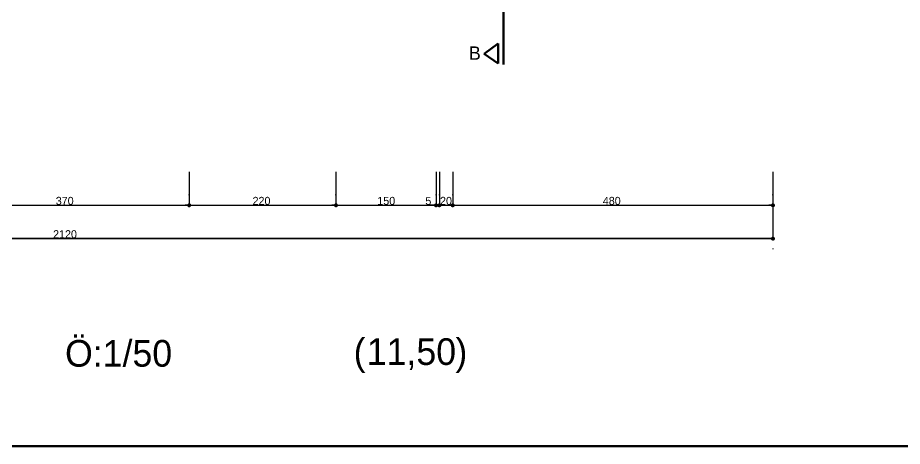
# Model space of a CAD drawing. Header units: millimetres. Extents: x 9537.41 to 9541.95, y -1431.78 to -1431.38.
# Drawn here: x 9539.6272 to 9539.8924, y -1431.747 to -1431.6184 of the extents above; entities that cross this region are included whole.
import ezdxf

# ---------------------------------------------------------------- set-up
doc = ezdxf.new("R2010")
doc.units = ezdxf.units.MM
doc.linetypes.add('ACAD_ISO04W100', pattern=[30, 24, -3, 0, -3])
for name, color, linetype, lineweight in [('duvar', 214, 'Continuous', 50), ('kesit', 3, 'Continuous', 50), ('yazı', 161, 'Continuous', 35), ('ölçü', 4, 'Continuous', 25)]:
    doc.layers.add(name, color=color, linetype=linetype, lineweight=lineweight)

msp = doc.modelspace()

# ---------------------------------------------------------------- linework, layer by layer
at = {"color": 0, "linetype": 'ByBlock', "lineweight": -2}
for p, q in [((9539.67799, -1431.67469), (9539.67739, -1431.67469)), ((9539.67919, -1431.67469), (9539.67979, -1431.67469)), ((9539.72199, -1431.67469), (9539.72139, -1431.67469)), ((9539.72319, -1431.67469), (9539.72379, -1431.67469)), ((9539.75199, -1431.67469), (9539.75139, -1431.67469)), ((9539.75199, -1431.67469), (9539.75139, -1431.67469)), ((9539.75419, -1431.67469), (9539.75479, -1431.67469)), ((9539.75419, -1431.67469), (9539.75479, -1431.67469)), ((9539.75699, -1431.67469), (9539.75639, -1431.67469)), ((9539.75819, -1431.67469), (9539.75879, -1431.67469)), ((9539.85299, -1431.67469), (9539.85239, -1431.67469)), ((9539.85299, -1431.68469), (9539.85239, -1431.68469))]:
    msp.add_line(p, q, dxfattribs=at)
at = {"color": 0, "linetype": 'ByBlock', "const_width": 0.0006}
for points in [[(9539.67829, -1431.67469, 1), (9539.67889, -1431.67469, 1)], [(9539.67889, -1431.67469, 1), (9539.67829, -1431.67469, 1)], [(9539.72229, -1431.67469, 1), (9539.72289, -1431.67469, 1)], [(9539.72289, -1431.67469, 1), (9539.72229, -1431.67469, 1)], [(9539.75229, -1431.67469, 1), (9539.75289, -1431.67469, 1)], [(9539.75229, -1431.67469, 1), (9539.75289, -1431.67469, 1)], [(9539.75389, -1431.67469, 1), (9539.75329, -1431.67469, 1)], [(9539.75389, -1431.67469, 1), (9539.75329, -1431.67469, 1)], [(9539.75729, -1431.67469, 1), (9539.75789, -1431.67469, 1)], [(9539.75789, -1431.67469, 1), (9539.75729, -1431.67469, 1)], [(9539.85329, -1431.67469, 1), (9539.85389, -1431.67469, 1)], [(9539.85329, -1431.68469, 1), (9539.85389, -1431.68469, 1)]]:
    msp.add_lwpolyline(points, format="xyb", close=True, dxfattribs=at)
at = {"layer": 'duvar'}
msp.add_line((9539.96039, -1431.747), (9539.32395, -1431.747), dxfattribs=at)
at = {"layer": 'kesit', "linetype": 'ACAD_ISO04W100'}
msp.add_line((9539.77277, -1431.42575), (9539.77277, -1431.63244), dxfattribs=at)
at = {"layer": 'kesit'}
for p, q in [((9539.77123, -1431.62617), (9539.76699, -1431.62929)), ((9539.77123, -1431.63218), (9539.77123, -1431.62617)), ((9539.76699, -1431.62929), (9539.77123, -1431.63218))]:
    msp.add_line(p, q, dxfattribs=at)
at = {"layer": 'ölçü'}
for p, q in [((9539.67859, -1431.66469), (9539.67859, -1431.67469)), ((9539.72259, -1431.66469), (9539.72259, -1431.67469)), ((9539.75259, -1431.66469), (9539.75259, -1431.67469)), ((9539.75359, -1431.66469), (9539.75359, -1431.67469)), ((9539.75759, -1431.66469), (9539.75759, -1431.67469)), ((9539.85359, -1431.66469), (9539.85359, -1431.68469)), ((9539.67859, -1431.67169), (9539.67859, -1431.67149)), ((9539.67859, -1431.67169), (9539.67859, -1431.67149)), ((9539.72259, -1431.67169), (9539.72259, -1431.67149)), ((9539.72259, -1431.67169), (9539.72259, -1431.67149)), ((9539.75259, -1431.67169), (9539.75259, -1431.67149)), ((9539.75259, -1431.67169), (9539.75259, -1431.67149)), ((9539.75359, -1431.67169), (9539.75359, -1431.67149)), ((9539.75359, -1431.67169), (9539.75359, -1431.67149)), ((9539.75759, -1431.67169), (9539.75759, -1431.67149)), ((9539.75759, -1431.67169), (9539.75759, -1431.67149)), ((9539.85359, -1431.67169), (9539.85359, -1431.67149)), ((9539.42959, -1431.67469), (9539.85359, -1431.67469)), ((9539.60579, -1431.67469), (9539.67739, -1431.67469)), ((9539.67979, -1431.67469), (9539.72139, -1431.67469)), ((9539.72379, -1431.67469), (9539.75139, -1431.67469)), ((9539.75139, -1431.67469), (9539.75019, -1431.67469)), ((9539.75259, -1431.67469), (9539.75359, -1431.67469)), ((9539.75479, -1431.67469), (9539.75639, -1431.67469)), ((9539.75479, -1431.67469), (9539.75599, -1431.67469)), ((9539.75879, -1431.67469), (9539.85239, -1431.67469)), ((9539.42959, -1431.68469), (9539.85359, -1431.68469)), ((9539.85239, -1431.68469), (9539.43079, -1431.68469)), ((9539.85359, -1431.68769), (9539.85359, -1431.68789))]:
    msp.add_line(p, q, dxfattribs=at)

# ---------------------------------------------------------------- texts
at = {"layer": 'yazı'}
for s, height, p in [('B', 0.004, (9539.76244, -1431.63102)), ('  Ö:1/50', 0.008, (9539.63542, -1431.72311)), ('(', 0.008, (9539.72789, -1431.72259)), ('11,50', 0.008, (9539.73182, -1431.72259)), (')', 0.008, (9539.7584, -1431.72259))]:
    msp.add_text(s, height=height, dxfattribs=at).set_placement(p)
at = {"layer": 'ölçü'}
for s, p in [('370', (9539.63859, -1431.67456)), ('220', (9539.69759, -1431.67456)), ('150', (9539.73499, -1431.67456)), ('5', (9539.74939, -1431.67456)), ('20', (9539.75379, -1431.67456)), ('480', (9539.80259, -1431.67456)), ('2120', (9539.63779, -1431.68456))]:
    msp.add_text(s, height=0.0024, dxfattribs=at).set_placement(p)

doc.saveas('drawing.dxf')
